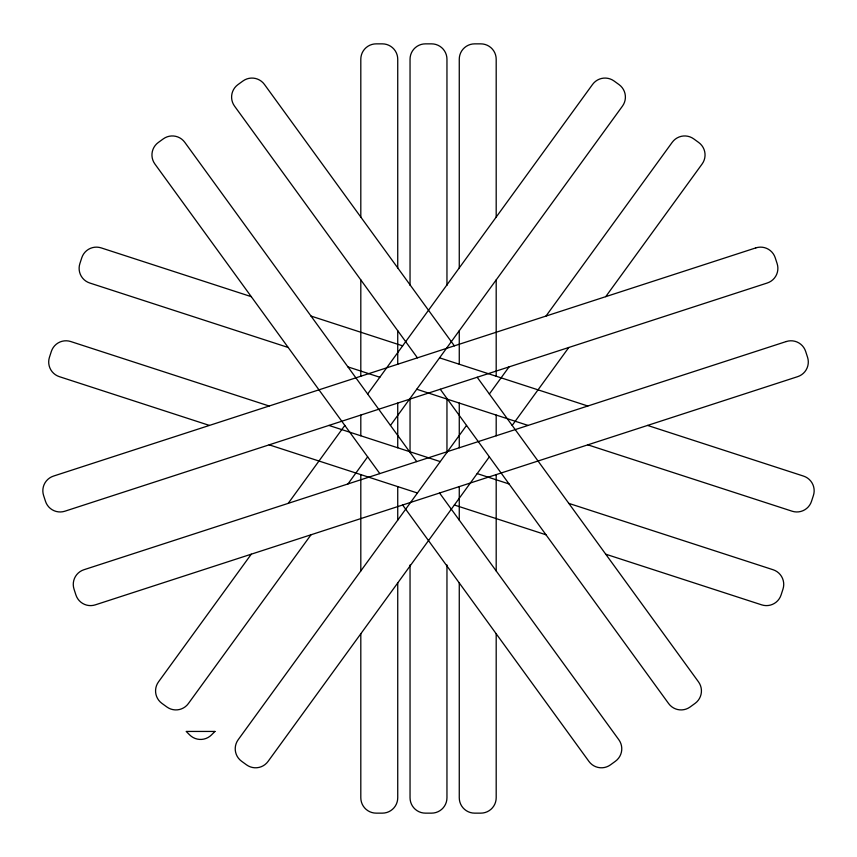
<?xml version="1.0" encoding="UTF-8"?>
<svg xmlns="http://www.w3.org/2000/svg" width="857" height="857" viewBox="0 0 857 857"><rect width="100%" height="100%" fill="white"/><g stroke="black" fill="none" stroke-linecap="round" stroke-linejoin="round"><path stroke-width="1.29" d="M251.272 554.19L158.502 681.872A15.383 15.383 0 0 0 161.898 703.361L166.879 706.982A15.383 15.383 0 0 0 188.369 703.576L311.016 534.779M288.198 503.37L344.825 425.426M367.642 394.016L592.583 84.404A15.383 15.383 0 0 1 614.073 81.008L619.054 84.618A15.383 15.383 0 0 1 622.461 106.118L390.46 425.426M347.942 483.959L367.642 456.835M466.54 425.426L238.16 739.752A15.383 15.383 0 0 0 241.567 761.241L246.548 764.862A15.383 15.383 0 0 0 268.037 761.455L489.358 456.835M489.358 394.016L509.058 366.892M545.984 316.072L672.242 142.283A15.383 15.383 0 0 1 693.742 138.888L698.712 142.498A15.383 15.383 0 0 1 702.119 163.987L605.728 296.661M512.175 425.426L568.802 347.481M251.272 296.661L101.169 247.887A15.383 15.383 0 0 0 81.779 257.764L79.872 263.613A15.383 15.383 0 0 0 89.749 283.003L288.198 347.481M311.016 316.072L402.64 345.842M439.566 357.84L587.827 406.014M647.571 425.426L803.523 476.096A15.383 15.383 0 0 1 813.411 495.485L811.504 501.334A15.383 15.383 0 0 1 792.114 511.211L587.827 444.837M347.942 366.892L379.822 377.251M416.748 389.249L528.073 425.426M269.173 406.014L70.735 341.536A15.383 15.383 0 0 0 51.345 351.413L49.449 357.262A15.383 15.383 0 0 0 59.326 376.652L209.429 425.426M328.927 425.426L440.252 461.602M477.178 473.6L509.058 483.959M568.802 503.37L773.1 569.744A15.383 15.383 0 0 1 782.977 589.134L781.081 594.983A15.383 15.383 0 0 1 761.691 604.86L605.728 554.19M269.173 444.837L417.434 493.011M454.36 505.009L545.984 534.779M454.36 345.842L264.417 84.404A15.383 15.383 0 0 0 242.927 81.008L237.946 84.618A15.383 15.383 0 0 0 234.539 106.118L417.434 357.84M477.178 377.251L698.498 681.872A15.383 15.383 0 0 1 695.102 703.361L690.121 706.982A15.383 15.383 0 0 1 668.631 703.576L440.252 389.249M416.748 461.602L184.758 142.283A15.383 15.383 0 0 0 163.258 138.888L158.288 142.498A15.383 15.383 0 0 0 154.881 163.987L379.822 473.6M439.566 493.011L618.84 739.752A15.383 15.383 0 0 1 615.433 761.241L610.452 764.862A15.383 15.383 0 0 1 588.963 761.455L402.64 505.009M496.192 217.078L496.192 59.24A15.383 15.383 0 0 0 480.809 43.857L474.66 43.857A15.383 15.383 0 0 0 459.266 59.24L459.266 267.898M496.192 279.896L496.192 376.234M496.192 415.067L496.192 435.785M496.192 474.607L496.192 570.955M496.192 633.773L496.192 797.76A15.383 15.383 0 0 1 480.809 813.143L474.66 813.143A15.383 15.383 0 0 1 459.266 797.76L459.266 582.953M459.266 330.716L459.266 364.236M459.266 403.069L459.266 447.783M459.266 486.605L459.266 520.124M446.958 285.349L446.958 59.24A15.383 15.383 0 0 0 431.574 43.857L425.426 43.857A15.383 15.383 0 0 0 410.042 59.24L410.042 285.349M446.958 399.062L446.958 452.582M446.958 564.967L446.958 797.76A15.383 15.383 0 0 1 431.574 813.143L425.426 813.143A15.383 15.383 0 0 1 410.042 797.76L410.042 564.967M410.042 399.062L410.042 452.582M397.734 267.898L397.734 59.24A15.383 15.383 0 0 0 382.34 43.857L376.191 43.857A15.383 15.383 0 0 0 360.808 59.24L360.808 217.078M397.734 330.716L397.734 364.236M397.734 403.069L397.734 447.783M397.734 486.605L397.734 520.124M397.734 582.953L397.734 797.76A15.383 15.383 0 0 1 382.34 813.143L376.191 813.143A15.383 15.383 0 0 1 360.808 797.76L360.808 633.773M360.808 279.896L360.808 376.234M360.808 415.067L360.808 435.785M360.808 474.607L360.808 570.955M214.957 731.439L211.454 734.942A15.383 15.383 0 0 1 189.697 734.942L186.205 731.439L214.957 731.439M755.831 247.887L53.477 476.096A15.383 15.383 0 0 0 43.589 495.485L45.496 501.334A15.383 15.383 0 0 0 64.886 511.211L767.251 283.003A15.383 15.383 0 0 0 777.128 263.613L775.221 257.764A15.383 15.383 0 0 0 755.831 247.887M786.265 341.536L83.9 569.744A15.383 15.383 0 0 0 74.023 589.134L75.919 594.983A15.383 15.383 0 0 0 95.309 604.86L797.674 376.652A15.383 15.383 0 0 0 807.551 357.262L805.655 351.413A15.383 15.383 0 0 0 786.265 341.536"/></g></svg>
